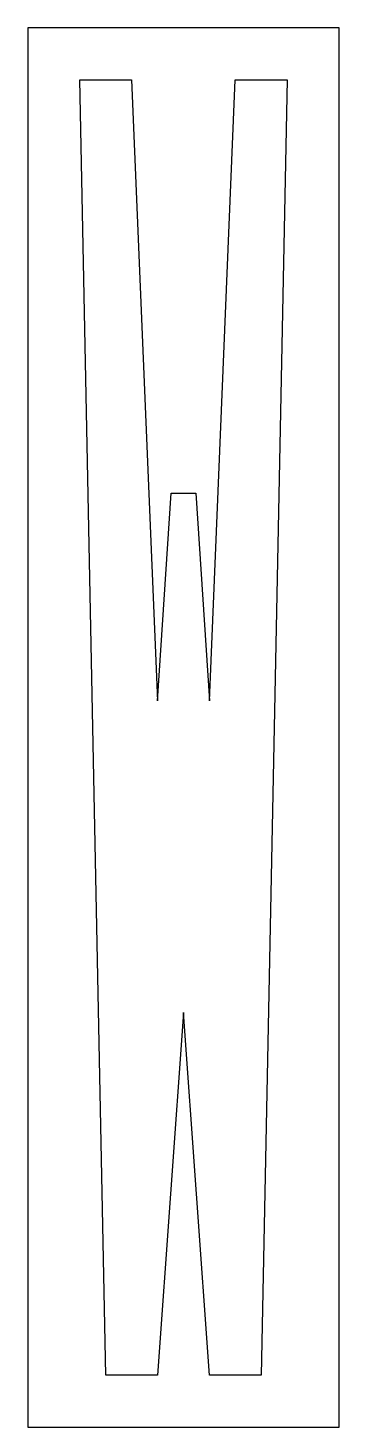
# Model space of a CAD drawing. Extents: x 0 to 24, y 0 to 108.
import ezdxf

# ---------------------------------------------------------------- set-up
doc = ezdxf.new("R2010")
doc.units = 0
doc.layers.add('CUT', color=7, linetype='Continuous')
doc.layers.add('OUTSIDE', color=1, linetype='Continuous')

msp = doc.modelspace()

# ---------------------------------------------------------------- linework, layer by layer
at = {"layer": 'CUT'}
msp.add_lwpolyline([(7.9975, 104), (9.9963, 56.07), (11.0556, 72.08), (12.9644, 72.08), (13.9938, 56.07), (15.9925, 104), (20, 104), (18.0012, 4), (13.9938, 4), (11.995, 32), (9.9963, 4), (5.9988, 4), (4, 104)], close=True, dxfattribs=at)
at = {"layer": 'OUTSIDE'}
msp.add_lwpolyline([(0, 0), (24, 0), (24, 108), (0, 108)], close=True, dxfattribs=at)

doc.saveas('drawing.dxf')
